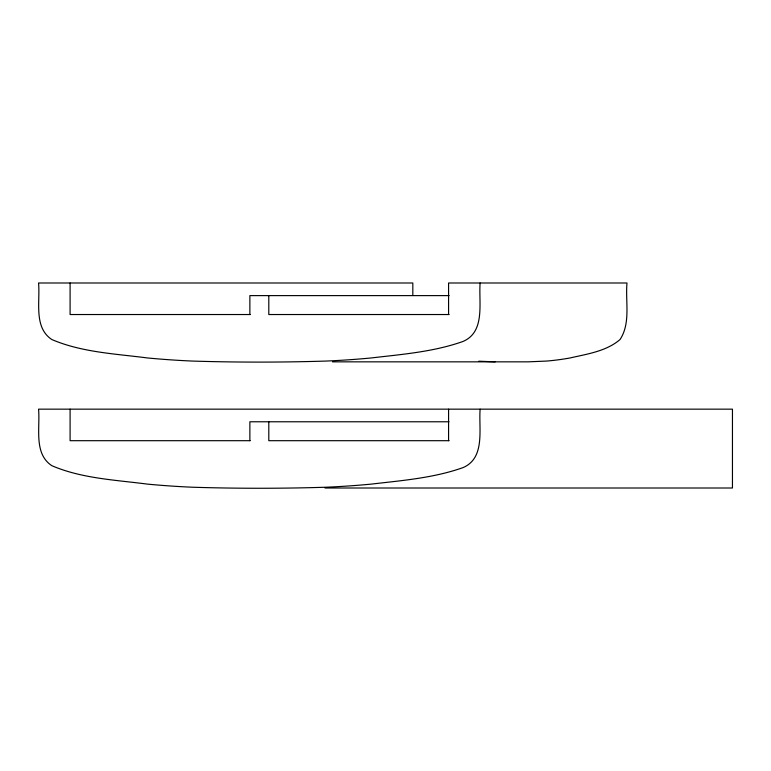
<?xml version="1.0" encoding="UTF-8"?>
<svg xmlns="http://www.w3.org/2000/svg" width="771" height="771" viewBox="0 0 771 771"><rect width="100%" height="100%" fill="white"/><g stroke="black" fill="none" stroke-linecap="round" stroke-linejoin="round"><path stroke-width="1.16" d="M480.121 409.16C478.56 428.464 485.634 457.801 463.207 467.544C433.678 478.068 401.97 480.516 371.034 484.14A885.493 885.493 0 0 1 326.152 487.224C281.627 488.612 237.044 488.602 192.519 487.224A885.493 885.493 0 0 1 147.646 484.14C115.554 479.947 81.938 478.579 51.859 465.703C33.423 453.618 40.304 427.664 38.55 409.16L732.45 409.16L732.45 488.004L324.996 488.004M480.121 282.996C478.56 302.299 485.634 331.636 463.207 341.38C433.678 351.904 401.97 354.352 371.034 357.975A885.493 885.493 0 0 1 326.152 361.059C281.627 362.447 237.044 362.447 192.519 361.069A885.493 885.493 0 0 1 147.646 357.975C115.554 353.783 81.938 352.414 51.859 339.548C33.423 327.453 40.304 301.5 38.55 282.996L412.822 282.996L412.822 294.821M449.146 295.611L249.871 295.611L249.871 314.529M250.247 314.529L70.094 314.529L70.094 282.996M449.127 314.529L268.8 314.529L268.8 295.611M332.474 361.84L528.135 361.84L546.562 361.069A885.493 462.504 90 0 0 570 357.975C587.136 354.014 606.266 351.345 620.029 339.548C630.909 323.097 625.291 301.528 626.987 282.996L448.577 282.996L448.577 314.529M449.011 421.776L249.871 421.776L249.871 440.694M250.122 440.694L70.094 440.694L70.094 409.16M449.136 440.694L268.8 440.694L268.8 421.776M495.194 361.84L478.801 361.204M448.577 409.16L448.577 440.694"/></g></svg>
